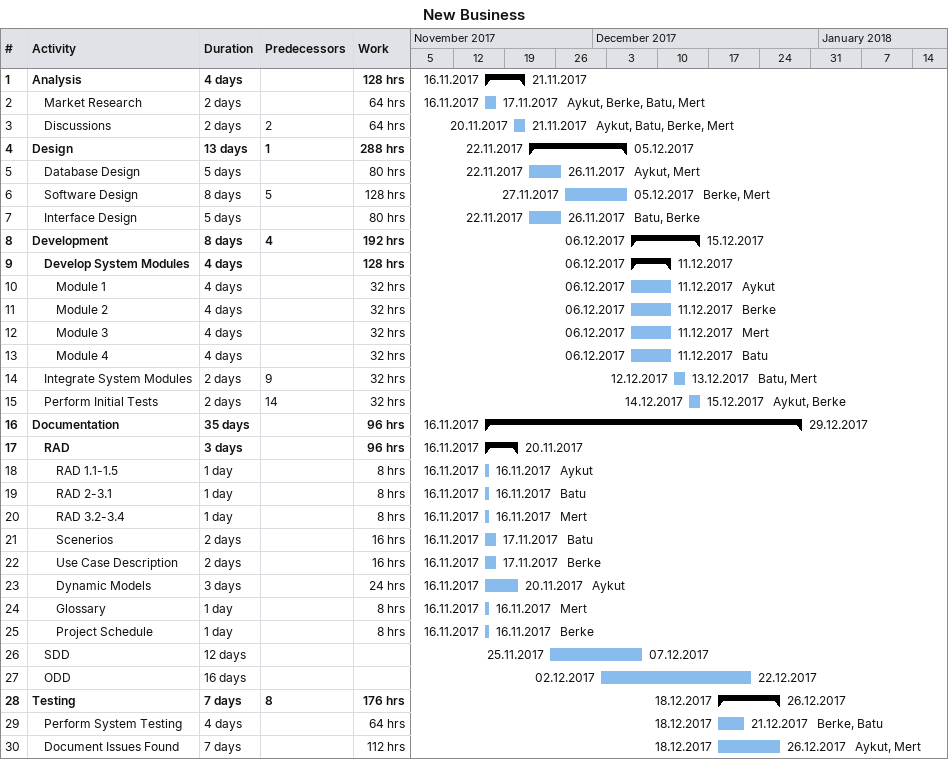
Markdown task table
New Business

| ID | Level | Task | Duration | Start | Finish | Predecessors | Resources | Work (h) |
|---|---|---|---|---|---|---|---|---|
| 1 | 1 | **Analysis** | 4d | 2017-11-16 | 2017-11-21 |  |  | 128 |
| 2 | 2 | Market Research | 2d | 2017-11-16 | 2017-11-17 |  | Aykut, Berke, Batu, Mert | 64 |
| 3 | 2 | Discussions | 2d | 2017-11-20 | 2017-11-21 | 2 | Aykut, Batu, Berke, Mert | 64 |
| 4 | 1 | **Design** | 13d | 2017-11-22 | 2017-12-05 | 1 |  | 288 |
| 5 | 2 | Database Design | 5d | 2017-11-22 | 2017-11-26 |  | Aykut, Mert | 80 |
| 6 | 2 | Software Design | 8d | 2017-11-27 | 2017-12-05 | 5 | Berke, Mert | 128 |
| 7 | 2 | Interface Design | 5d | 2017-11-22 | 2017-11-26 |  | Batu, Berke | 80 |
| 8 | 1 | **Development** | 8d | 2017-12-06 | 2017-12-15 | 4 |  | 192 |
| 9 | 2 | **Develop System Modules** | 4d | 2017-12-06 | 2017-12-11 |  |  | 128 |
| 10 | 3 | Module 1 | 4d | 2017-12-06 | 2017-12-11 |  | Aykut | 32 |
| 11 | 3 | Module 2 | 4d | 2017-12-06 | 2017-12-11 |  | Berke | 32 |
| 12 | 3 | Module 3 | 4d | 2017-12-06 | 2017-12-11 |  | Mert | 32 |
| 13 | 3 | Module 4 | 4d | 2017-12-06 | 2017-12-11 |  | Batu | 32 |
| 14 | 2 | Integrate System Modules | 2d | 2017-12-12 | 2017-12-13 | 9 | Batu, Mert | 32 |
| 15 | 2 | Perform Initial Tests | 2d | 2017-12-14 | 2017-12-15 | 14 | Aykut, Berke | 32 |
| 16 | 1 | **Documentation** | 35d | 2017-11-16 | 2017-12-29 |  |  | 96 |
| 17 | 2 | **RAD** | 3d | 2017-11-16 | 2017-11-20 |  |  | 96 |
| 18 | 3 | RAD 1.1-1.5 | 1d | 2017-11-16 | 2017-11-16 |  | Aykut | 8 |
| 19 | 3 | RAD 2-3.1 | 1d | 2017-11-16 | 2017-11-16 |  | Batu | 8 |
| 20 | 3 | RAD 3.2-3.4 | 1d | 2017-11-16 | 2017-11-16 |  | Mert | 8 |
| 21 | 3 | Scenerios | 2d | 2017-11-16 | 2017-11-17 |  | Batu | 16 |
| 22 | 3 | Use Case Description | 2d | 2017-11-16 | 2017-11-17 |  | Berke | 16 |
| 23 | 3 | Dynamic Models | 3d | 2017-11-16 | 2017-11-20 |  | Aykut | 24 |
| 24 | 3 | Glossary | 1d | 2017-11-16 | 2017-11-16 |  | Mert | 8 |
| 25 | 3 | Project Schedule | 1d | 2017-11-16 | 2017-11-16 |  | Berke | 8 |
| 26 | 2 | SDD | 12d | 2017-11-25 | 2017-12-07 |  |  |  |
| 27 | 2 | ODD | 16d | 2017-12-02 | 2017-12-22 |  |  |  |
| 28 | 1 | **Testing** | 7d | 2017-12-18 | 2017-12-26 | 8 |  | 176 |
| 29 | 2 | Perform System Testing | 4d | 2017-12-18 | 2017-12-21 |  | Berke, Batu | 64 |
| 30 | 2 | Document Issues Found | 7d | 2017-12-18 | 2017-12-26 |  | Aykut, Mert | 112 |
